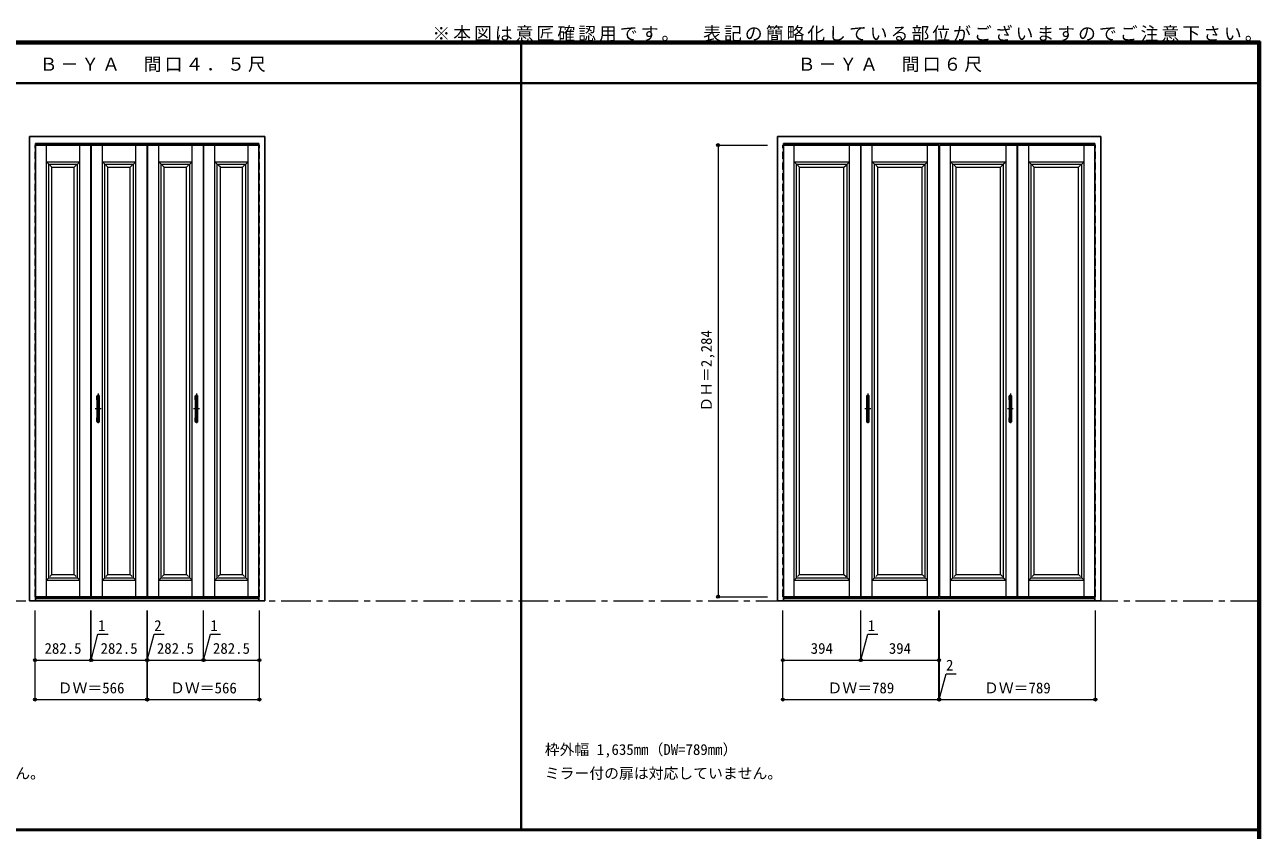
# Model space of a CAD drawing. Units: millimetres, scale not verified. Extents: x -6000 to 5700, y -4307 to 4260.
# Drawn here: x -546 to 5700, y 186 to 4260 of the extents above; entities that cross this region are included whole.
import ezdxf
from ezdxf.enums import TextEntityAlignment as Align

# ---------------------------------------------------------------- set-up
doc = ezdxf.new("R2010")
doc.units = ezdxf.units.MM
doc.header["$LTSCALE"] = 30
doc.header["$PDMODE"] = 32
doc.header["$PDSIZE"] = 15
doc.linetypes.add('CHAIN1', pattern=[8, 5, -1, 1, -1])
doc.linetypes.add('DASHED1', pattern=[1.8, 1.2, -0.6])
for name, color, linetype, lineweight in [('0-1_通り芯', 4, 'CHAIN1', 9), ('0-2_扉', 3, 'Continuous', 25), ('0-3_仕上げ', 7, 'Continuous', 18), ('0-4_枠', 3, 'Continuous', 25), ('0-7_取手', 7, 'Continuous', 18), ('0-B_寸法', 7, 'Continuous', 9), ('F-1_枠', 6, 'Continuous', 40)]:
    doc.layers.add(name, color=color, linetype=linetype, lineweight=lineweight)
doc.layers.add('0-A_文字', color=7, linetype='Continuous')
doc.styles.add('ＭＳ ゴシック', font='')
doc.styles.get('ＭＳ ゴシック').set_extended_font_data('MS Gothic')

msp = doc.modelspace()

# ---------------------------------------------------------------- linework, layer by layer
at = {"layer": '0-1_通り芯'}
for p, q in [((-174.5, 2394.5), (-174.5, 2240.5)), ((322.5, 2394.5), (322.5, 2240.5)), ((3716.67, 2394.5), (3716.67, 2240.5)), ((4436.67, 2394.5), (4436.67, 2240.5)), ((-159.5, 2317.5), (-189.5, 2317.5)), ((337.5, 2317.5), (307.5, 2317.5)), ((3731.67, 2317.5), (3701.67, 2317.5)), ((4451.67, 2317.5), (4421.67, 2317.5))]:
    msp.add_line(p, q, dxfattribs=at)
at = {"layer": '0-1_通り芯', "color": 7, "lineweight": 18}
msp.add_line((-5490, 1347), (5700, 1347), dxfattribs=at)
at = {"layer": '0-2_扉', "color": 4, "linetype": 'DASHED1', "lineweight": 9}
for p, q in [((-493, 1367.5), (-493, 3651.5)), ((-490.5, 3651.5), (-493, 3651.5)), ((638.5, 3651.5), (641, 3651.5)), ((641, 1367.5), (641, 3651.5)), ((3286.67, 1367.5), (3286.67, 3651.5)), ((3289.17, 3651.5), (3286.67, 3651.5)), ((4864.17, 3651.5), (4866.67, 3651.5)), ((4866.67, 1367.5), (4866.67, 3651.5)), ((-490.5, 1367.5), (-493, 1367.5)), ((638.5, 1367.5), (641, 1367.5)), ((3289.17, 1367.5), (3286.67, 1367.5)), ((4864.17, 1367.5), (4866.67, 1367.5))]:
    msp.add_line(p, q, dxfattribs=at)
at = {"layer": '0-2_扉'}
for p, q in [((-490.5, 3651.5), (-210.5, 3651.5)), ((-210.5, 1367.5), (-210.5, 3651.5)), ((73, 3651.5), (73, 1367.5)), ((75, 3651.5), (357.5, 3651.5)), ((75, 3651.5), (75, 1367.5)), ((357.5, 3651.5), (357.5, 1367.5)), ((358.5, 3651.5), (638.5, 3651.5)), ((358.5, 3651.5), (358.5, 1367.5)), ((3289.17, 3651.5), (3680.67, 3651.5)), ((3680.67, 1367.5), (3680.67, 3651.5)), ((3681.67, 3651.5), (4075.67, 3651.5)), ((3681.67, 1367.5), (3681.67, 3651.5)), ((4075.67, 3651.5), (4075.67, 1367.5)), ((4077.67, 3651.5), (4471.67, 3651.5)), ((4077.67, 3651.5), (4077.67, 1367.5)), ((4471.67, 3651.5), (4471.67, 1367.5)), ((4472.67, 3651.5), (4864.17, 3651.5)), ((4472.67, 3651.5), (4472.67, 1367.5)), ((-490.5, 1367.5), (-210.5, 1367.5)), ((-209.5, 1367.5), (73, 1367.5)), ((75, 1367.5), (357.5, 1367.5)), ((358.5, 1367.5), (638.5, 1367.5)), ((3289.17, 1367.5), (3680.67, 1367.5)), ((3681.67, 1367.5), (4075.67, 1367.5)), ((4077.67, 1367.5), (4471.67, 1367.5)), ((4472.67, 1367.5), (4864.17, 1367.5))]:
    msp.add_line(p, q, dxfattribs=at)
msp.add_lwpolyline([(-209.5, 1367.5), (-209.5, 3651.5), (73, 3651.5)], dxfattribs=at)
at = {"layer": '0-3_仕上げ'}
for p, q in [((-436, 1367.5), (-436, 3651.5)), ((-267.5, 1367.5), (-267.5, 3651.5)), ((-152.5, 1367.5), (-152.5, 3651.5)), ((16, 1367.5), (16, 3651.5)), ((132, 1367.5), (132, 3651.5)), ((300.5, 1367.5), (300.5, 3651.5)), ((415.5, 1367.5), (415.5, 3651.5)), ((584, 1367.5), (584, 3651.5)), ((3343.67, 1367.5), (3343.67, 3651.5)), ((3623.67, 1367.5), (3623.67, 3651.5)), ((3738.67, 1367.5), (3738.67, 3651.5)), ((4018.67, 1367.5), (4018.67, 3651.5)), ((4134.67, 1367.5), (4134.67, 3651.5)), ((4414.67, 1367.5), (4414.67, 3651.5)), ((4529.67, 1367.5), (4529.67, 3651.5)), ((4809.67, 1367.5), (4809.67, 3651.5)), ((-424, 3555.5), (-436, 3567.5)), ((-436, 3567.5), (-267.5, 3567.5)), ((-267.5, 3567.5), (-279.5, 3555.5)), ((-140.5, 3555.5), (-152.5, 3567.5)), ((-152.5, 3567.5), (16, 3567.5)), ((16, 3567.5), (4, 3555.5)), ((144, 3555.5), (132, 3567.5)), ((132, 3567.5), (300.5, 3567.5)), ((300.5, 3567.5), (288.5, 3555.5)), ((427.5, 3555.5), (415.5, 3567.5)), ((415.5, 3567.5), (584, 3567.5)), ((584, 3567.5), (572, 3555.5)), ((3623.67, 3567.5), (3611.67, 3555.5)), ((4018.67, 3567.5), (4006.67, 3555.5)), ((4414.67, 3567.5), (4402.67, 3555.5)), ((4809.67, 3567.5), (4797.67, 3555.5)), ((-424, 3555.5), (-279.5, 3555.5)), ((-424, 1463.5), (-424, 3555.5)), ((-408, 3539.5), (-418.47, 3549.96)), ((-408, 1479.5), (-408, 3539.5)), ((-295.5, 1479.5), (-295.5, 3539.5)), ((-279.5, 1463.5), (-279.5, 3555.5)), ((-140.5, 3555.5), (4, 3555.5)), ((-140.5, 1463.5), (-140.5, 3555.5)), ((-124.5, 3539.5), (-134.97, 3549.96)), ((-124.5, 1479.5), (-124.5, 3539.5)), ((-12, 1479.5), (-12, 3539.5)), ((4, 1463.5), (4, 3555.5)), ((144, 3555.5), (288.5, 3555.5)), ((144, 1463.5), (144, 3555.5)), ((160, 3539.5), (149.53, 3549.96)), ((160, 1479.5), (160, 3539.5)), ((272.5, 1479.5), (272.5, 3539.5)), ((288.5, 1463.5), (288.5, 3555.5)), ((427.5, 3555.5), (572, 3555.5)), ((427.5, 1463.5), (427.5, 3555.5)), ((443.5, 3539.5), (433.03, 3549.96)), ((443.5, 1479.5), (443.5, 3539.5)), ((556, 1479.5), (556, 3539.5)), ((572, 1463.5), (572, 3555.5)), ((3355.67, 3555.5), (3611.67, 3555.5)), ((3355.67, 1463.5), (3355.67, 3555.5)), ((3371.67, 3539.5), (3361.2, 3549.96)), ((3371.67, 1479.5), (3371.67, 3539.5)), ((3595.67, 1479.5), (3595.67, 3539.5)), ((3611.67, 1463.5), (3611.67, 3555.5)), ((3750.67, 3555.5), (4006.67, 3555.5)), ((3750.67, 1463.5), (3750.67, 3555.5)), ((3766.67, 3539.5), (3756.2, 3549.96)), ((3766.67, 1479.5), (3766.67, 3539.5)), ((3990.67, 1479.5), (3990.67, 3539.5)), ((4006.67, 1463.5), (4006.67, 3555.5)), ((4146.67, 3555.5), (4402.67, 3555.5)), ((4146.67, 1463.5), (4146.67, 3555.5)), ((4162.67, 3539.5), (4152.2, 3549.96)), ((4162.67, 1479.5), (4162.67, 3539.5)), ((4386.67, 1479.5), (4386.67, 3539.5)), ((4402.67, 1463.5), (4402.67, 3555.5)), ((4541.67, 3555.5), (4797.67, 3555.5)), ((4541.67, 1463.5), (4541.67, 3555.5)), ((4557.67, 3539.5), (4547.2, 3549.96)), ((4557.67, 1479.5), (4557.67, 3539.5)), ((4781.67, 1479.5), (4781.67, 3539.5)), ((4797.67, 1463.5), (4797.67, 3555.5)), ((-424, 1463.5), (-436, 1451.5)), ((-436, 1451.5), (-267.5, 1451.5)), ((-424, 1463.5), (-279.5, 1463.5)), ((-408, 1479.5), (-418.47, 1469.03)), ((-279.5, 1463.5), (-267.5, 1451.5)), ((-140.5, 1463.5), (-152.5, 1451.5)), ((-152.5, 1451.5), (16, 1451.5)), ((-140.5, 1463.5), (4, 1463.5)), ((-124.5, 1479.5), (-134.97, 1469.03)), ((4, 1463.5), (16, 1451.5)), ((144, 1463.5), (132, 1451.5)), ((132, 1451.5), (300.5, 1451.5)), ((144, 1463.5), (288.5, 1463.5)), ((160, 1479.5), (149.53, 1469.03)), ((288.5, 1463.5), (300.5, 1451.5)), ((427.5, 1463.5), (415.5, 1451.5)), ((415.5, 1451.5), (584, 1451.5)), ((427.5, 1463.5), (572, 1463.5)), ((443.5, 1479.5), (433.03, 1469.03)), ((572, 1463.5), (584, 1451.5)), ((3355.67, 1463.5), (3611.67, 1463.5)), ((3371.67, 1479.5), (3361.2, 1469.03)), ((3611.67, 1463.5), (3623.67, 1451.5)), ((3750.67, 1463.5), (4006.67, 1463.5)), ((3766.67, 1479.5), (3756.2, 1469.03)), ((4006.67, 1463.5), (4018.67, 1451.5)), ((4146.67, 1463.5), (4402.67, 1463.5)), ((4162.67, 1479.5), (4152.2, 1469.03)), ((4402.67, 1463.5), (4414.67, 1451.5)), ((4541.67, 1463.5), (4797.67, 1463.5)), ((4557.67, 1479.5), (4547.2, 1469.03)), ((4797.67, 1463.5), (4809.67, 1451.5))]:
    msp.add_line(p, q, dxfattribs=at)
for points in [[(3355.67, 3555.5), (3343.67, 3567.5), (3623.67, 3567.5)], [(3750.67, 3555.5), (3738.67, 3567.5), (4018.67, 3567.5)], [(4146.67, 3555.5), (4134.67, 3567.5), (4414.67, 3567.5)], [(4541.67, 3555.5), (4529.67, 3567.5), (4809.67, 3567.5)], [(-408, 3539.5), (-295.5, 3539.5), (-285.2, 3549.8)], [(-124.5, 3539.5), (-12, 3539.5), (-1.7, 3549.8)], [(160, 3539.5), (272.5, 3539.5), (282.8, 3549.8)], [(443.5, 3539.5), (556, 3539.5), (566.3, 3549.8)], [(3371.67, 3539.5), (3595.67, 3539.5), (3605.97, 3549.8)], [(3766.67, 3539.5), (3990.67, 3539.5), (4000.97, 3549.8)], [(4162.67, 3539.5), (4386.67, 3539.5), (4396.97, 3549.8)], [(4557.67, 3539.5), (4781.67, 3539.5), (4791.97, 3549.8)], [(-408, 1479.5), (-295.5, 1479.5), (-285.2, 1469.2)], [(-124.5, 1479.5), (-12, 1479.5), (-1.7, 1469.2)], [(160, 1479.5), (272.5, 1479.5), (282.8, 1469.2)], [(443.5, 1479.5), (556, 1479.5), (566.3, 1469.2)], [(3355.67, 1463.5), (3343.67, 1451.5), (3623.67, 1451.5)], [(3371.67, 1479.5), (3595.67, 1479.5), (3605.97, 1469.2)], [(3750.67, 1463.5), (3738.67, 1451.5), (4018.67, 1451.5)], [(3766.67, 1479.5), (3990.67, 1479.5), (4000.97, 1469.2)], [(4146.67, 1463.5), (4134.67, 1451.5), (4414.67, 1451.5)], [(4162.67, 1479.5), (4386.67, 1479.5), (4396.97, 1469.2)], [(4541.67, 1463.5), (4529.67, 1451.5), (4809.67, 1451.5)], [(4557.67, 1479.5), (4781.67, 1479.5), (4791.97, 1469.2)]]:
    msp.add_lwpolyline(points, dxfattribs=at)
at = {"layer": '0-4_枠'}
for p, q in [((-520.5, 3695), (668.5, 3695)), ((-520.5, 1347), (-520.5, 3695)), ((668.5, 1347), (668.5, 3695)), ((3259.17, 1347), (3259.17, 3695)), ((3259.17, 3695), (4894.17, 3695)), ((4894.17, 1347), (4894.17, 3695)), ((-490.5, 3659), (638.5, 3659)), ((-490.5, 1347), (-490.5, 3659)), ((638.5, 1347), (638.5, 3659)), ((3289.17, 1347), (3289.17, 3659)), ((3289.17, 3659), (4864.17, 3659)), ((4864.17, 1347), (4864.17, 3659)), ((-520.5, 1347), (668.5, 1347)), ((-490.5, 1359), (638.5, 1359)), ((3259.17, 1347), (4894.17, 1347)), ((3289.17, 1359), (4864.17, 1359))]:
    msp.add_line(p, q, dxfattribs=at)
at = {"layer": '0-7_取手'}
for p, q in [((-180.5, 2363.5), (-180.5, 2381.5)), ((-168.5, 2363.5), (-168.5, 2381.5)), ((316.5, 2363.5), (316.5, 2381.5)), ((328.5, 2363.5), (328.5, 2381.5)), ((3710.67, 2363.5), (3710.67, 2381.5)), ((3722.67, 2363.5), (3722.67, 2381.5)), ((4430.67, 2363.5), (4430.67, 2381.5)), ((4442.67, 2363.5), (4442.67, 2381.5)), ((-180.5, 2253.5), (-180.5, 2271.5)), ((-168.5, 2253.5), (-168.5, 2271.5)), ((316.5, 2253.5), (316.5, 2271.5)), ((328.5, 2253.5), (328.5, 2271.5)), ((3710.67, 2253.5), (3710.67, 2271.5)), ((3722.67, 2253.5), (3722.67, 2271.5)), ((4430.67, 2253.5), (4430.67, 2271.5)), ((4442.67, 2253.5), (4442.67, 2271.5))]:
    msp.add_line(p, q, dxfattribs=at)
at = {"layer": '0-7_取手', "color": 3, "lineweight": 25}
for p, q in [((-179.5, 2251.5), (-179.5, 2383.5)), ((-170.5, 2384.5), (-178.5, 2384.5)), ((-169.5, 2251.5), (-169.5, 2383.5)), ((317.5, 2251.5), (317.5, 2383.5)), ((326.5, 2384.5), (318.5, 2384.5)), ((327.5, 2251.5), (327.5, 2383.5)), ((3711.67, 2251.5), (3711.67, 2383.5)), ((3720.67, 2384.5), (3712.67, 2384.5)), ((3721.67, 2251.5), (3721.67, 2383.5)), ((4431.67, 2251.5), (4431.67, 2383.5)), ((4440.67, 2384.5), (4432.67, 2384.5)), ((4441.67, 2251.5), (4441.67, 2383.5)), ((-178.5, 2250.5), (-170.5, 2250.5)), ((318.5, 2250.5), (326.5, 2250.5)), ((3712.67, 2250.5), (3720.67, 2250.5)), ((4432.67, 2250.5), (4440.67, 2250.5))]:
    msp.add_line(p, q, dxfattribs=at)
at = {"layer": '0-7_取手'}
for centre, start, end in [((-179.5, 2381.5), 90, 180), ((-169.5, 2381.5), 0, 90), ((317.5, 2381.5), 90, 180), ((327.5, 2381.5), 0, 90), ((3711.67, 2381.5), 90, 180), ((3721.67, 2381.5), 0, 90), ((4431.67, 2381.5), 90, 180), ((4441.67, 2381.5), 0, 90), ((-179.5, 2363.5), 180, 270), ((-169.5, 2363.5), 270, 0), ((317.5, 2363.5), 180, 270), ((327.5, 2363.5), 270, 0), ((3711.67, 2363.5), 180, 270), ((3721.67, 2363.5), 270, 0), ((4431.67, 2363.5), 180, 270), ((4441.67, 2363.5), 270, 0), ((-179.5, 2271.5), 90, 180), ((-179.5, 2253.5), 180, 270), ((-169.5, 2271.5), 0, 90), ((-169.5, 2253.5), 270, 0), ((317.5, 2271.5), 90, 180), ((317.5, 2253.5), 180, 270), ((327.5, 2271.5), 0, 90), ((327.5, 2253.5), 270, 0), ((3711.67, 2271.5), 90, 180), ((3711.67, 2253.5), 180, 270), ((3721.67, 2271.5), 0, 90), ((3721.67, 2253.5), 270, 0), ((4431.67, 2271.5), 90, 180), ((4431.67, 2253.5), 180, 270), ((4441.67, 2271.5), 0, 90), ((4441.67, 2253.5), 270, 0)]:
    msp.add_arc(centre, 1, start, end, dxfattribs=at)
at = {"layer": '0-7_取手', "color": 3, "lineweight": 25}
for centre, start, end in [((-178.5, 2383.5), 90, 180), ((-170.5, 2383.5), 0, 90), ((318.5, 2383.5), 90, 180), ((326.5, 2383.5), 0, 90), ((3712.67, 2383.5), 90, 180), ((3720.67, 2383.5), 0, 90), ((4432.67, 2383.5), 90, 180), ((4440.67, 2383.5), 0, 90), ((-178.5, 2251.5), 180, 270), ((-170.5, 2251.5), 270, 0), ((318.5, 2251.5), 180, 270), ((326.5, 2251.5), 270, 0), ((3712.67, 2251.5), 180, 270), ((3720.67, 2251.5), 270, 0), ((4432.67, 2251.5), 180, 270), ((4440.67, 2251.5), 270, 0)]:
    msp.add_arc(centre, 1, start, end, dxfattribs=at)
at = {"layer": '0-B_寸法', "color": 4}
for p, q in [((2959.17, 3651.5), (2959.17, 1367.5)), ((2959.17, 3651.5), (3209.17, 3651.5)), ((2959.17, 1367.5), (3209.17, 1367.5)), ((-493, 847), (-493, 1297)), ((-210.5, 1047), (-210.5, 1297)), ((73, 847), (73, 1297)), ((75, 847), (75, 1297)), ((357.5, 1047), (357.5, 1297)), ((641, 847), (641, 1297)), ((3286.67, 847), (3286.67, 1297)), ((4075.67, 847), (4075.67, 1297)), ((74, 1047), (108.95, 1177.43)), ((108.95, 1177.43), (159.73, 1177.43)), ((-493, 1047), (-210.5, 1047)), ((-209.5, 1047), (73, 1047)), ((73, 1047), (75, 1047)), ((75, 1047), (357.5, 1047)), ((358.5, 1047), (641, 1047)), ((3681.67, 1047), (4075.67, 1047)), ((-493, 847), (73, 847)), ((75, 847), (641, 847)), ((3286.67, 847), (4075.67, 847))]:
    msp.add_line(p, q, dxfattribs=at)
for points in [[(-210.5, 1047), (-209.5, 1047), (-209.5, 1297)], [(357.5, 1047), (358.5, 1047), (358.5, 1297)], [(3286.67, 1047), (3680.67, 1047), (3680.67, 1297)], [(3680.67, 1047), (3681.67, 1047), (3681.67, 1297)], [(4075.67, 847), (4077.67, 847), (4077.67, 1297)], [(4077.67, 847), (4866.67, 847), (4866.67, 1297)], [(-210, 1047), (-175.05, 1177.43), (-124.27, 1177.43)], [(358, 1047), (392.95, 1177.43), (443.73, 1177.43)], [(3681.17, 1047), (3716.11, 1177.43), (3766.9, 1177.43)], [(4076.67, 847), (4111.61, 977.43), (4162.4, 977.43)]]:
    msp.add_lwpolyline(points, dxfattribs=at)
at = {"layer": '0-B_寸法'}
for p in [(2959.17, 3651.5), (2959.17, 1367.5), (-493, 1047), (-210.5, 1047), (-209.5, 1047), (73, 1047), (75, 1047), (357.5, 1047), (358.5, 1047), (641, 1047), (3286.67, 1047), (3680.67, 1047), (3681.67, 1047), (4075.67, 1047), (-493, 847), (73, 847), (75, 847), (641, 847), (3286.67, 847), (4075.67, 847), (4077.67, 847), (4866.67, 847)]:
    msp.add_point(p, dxfattribs=at)
at = {"layer": 'F-1_枠'}
for p, q in [((-6000, 4175), (5700, 4175)), ((-6000, 4170), (5700, 4170)), ((-6000, 4165), (5700, 4165)), ((1963.33, 190.5), (1963.33, 4175)), ((5690, 4175), (5690, -4205)), ((5695, 4175), (5695, -4205)), ((5700, 4175), (5700, -4205)), ((-6000, 3965), (5700, 3965)), ((-6000, 190.5), (5700, 190.5)), ((-6000, 187.5), (5700, 187.5))]:
    msp.add_line(p, q, dxfattribs=at)

# ---------------------------------------------------------------- texts
at = {"layer": '0-1_通り芯', "color": 7, "insert": (1515, 4175), "char_height": 65.98, "attachment_point": 7, "style": 'ＭＳ ゴシック'}
msp.add_mtext('\\T1.17;※本図は意匠確認用です。\u3000表記の簡略化している部位がございますのでご注意下さい。', dxfattribs=at)
at = {"layer": '0-A_文字', "style": 'ＭＳ ゴシック'}
for s, p in [('枠外幅 1,635mm（DW=789mm）', (2083.33, 550.5)), ('ミラー付の扉は対応していません。', (-1643.33, 430.5)), ('ミラー付の扉は対応していません。', (2083.33, 430.5))]:
    msp.add_text(s, height=54.99, dxfattribs=at).set_placement(p, align=Align.BOTTOM_LEFT)
at = {"layer": '0-A_文字', "char_height": 65.98, "attachment_point": 7, "style": 'ＭＳ ゴシック'}
for s, insert in [('\\T1.17;Ｂ－ＹＡ\u3000間口４．５尺', (-470, 4020)), ('\\T1.17;Ｂ－ＹＡ\u3000間口６尺', (3361.67, 4020))]:
    msp.add_mtext(s, dxfattribs=dict(at, insert=insert))
at = {"layer": '0-B_寸法', "style": 'ＭＳ ゴシック'}
msp.add_text('ＤＨ＝2,284', height=54.99, rotation=90, dxfattribs=at).set_placement((2944.17, 2303.25), align=Align.BOTTOM_LEFT)
for s, p in [('1', (-175.05, 1177.43)), ('2', (108.95, 1177.43)), ('1', (392.95, 1177.43)), ('1', (3716.11, 1177.43)), ('282.5', (-445.5, 1062)), ('282.5', (-162, 1062)), ('282.5', (122.5, 1062)), ('282.5', (406, 1062)), ('394', (3427.42, 1062)), ('394', (3822.42, 1062)), ('2', (4111.61, 977.43)), ('ＤＷ＝566', (-378.75, 862)), ('ＤＷ＝566', (189.25, 862)), ('ＤＷ＝789', (3512.42, 862)), ('ＤＷ＝789', (4303.42, 862))]:
    msp.add_text(s, height=54.99, dxfattribs=at).set_placement(p, align=Align.BOTTOM_LEFT)

doc.saveas('drawing.dxf')
